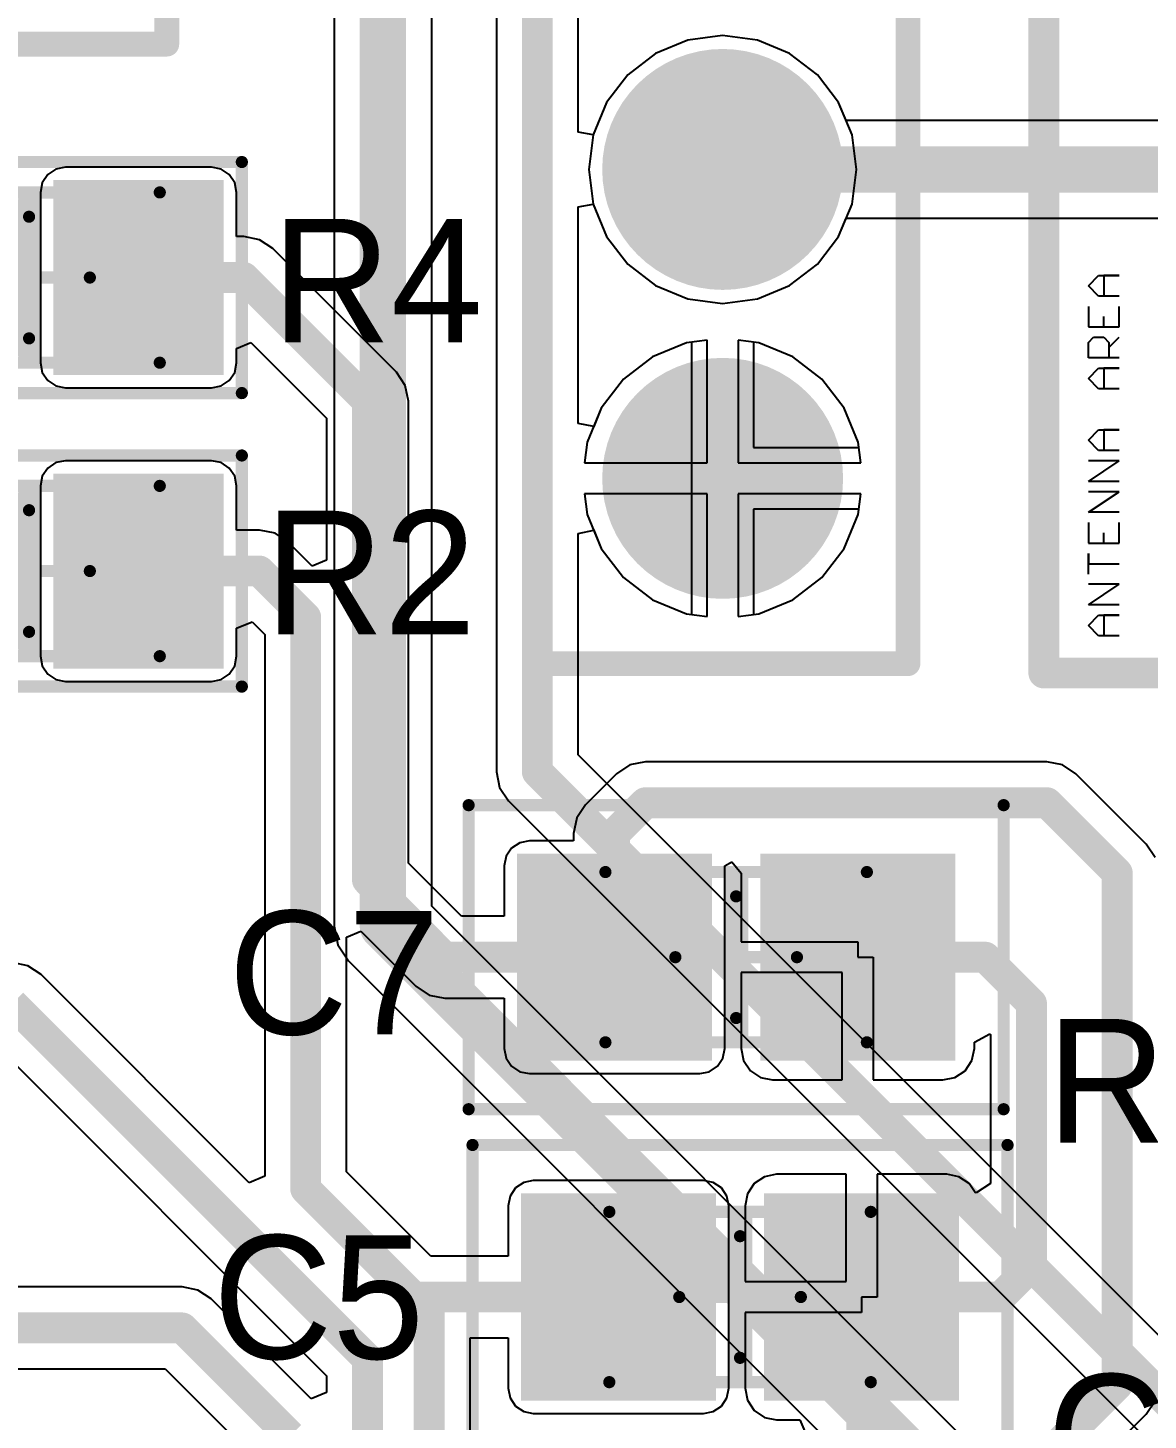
# Model space of a CAD drawing. Header units: millimetres. Extents: x 0.11 to 2.34, y 0.1 to 2.58.
# Drawn here: x 0.665 to 1.0278, y 1.4951 to 1.9458 of the extents above; entities that cross this region are included whole.
import ezdxf

# ---------------------------------------------------------------- set-up
doc = ezdxf.new("R2010")
doc.units = ezdxf.units.MM
doc.header["$MEASUREMENT"] = 0
for name, color, linetype in [('BottomLayer', 5, 'Continuous'), ('BottomSolder', 6, 'Continuous'), ('Mechanical13', 56, 'Continuous'), ('Mechanical15', 56, 'Continuous'), ('MultiLayer', 9, 'Continuous'), ('PadHoleLayer', 156, 'Continuous'), ('TopLayer', 1, 'Continuous'), ('TopOverlay', 2, 'Continuous'), ('TopPaste', 8, 'Continuous'), ('TopSolder', 216, 'Continuous')]:
    doc.layers.add(name, color=color, linetype=linetype)

# ---------------------------------------------------------------- blocks, each defined once
blk = doc.blocks.new('HEADER_1X2_4')
at = {"layer": 'BottomLayer', "const_width": 0.035}
blk.add_lwpolyline([(-0.0175, -0.1, 1), (0.0175, -0.1, 1)], format="xyb", close=True, dxfattribs=at)
at = {"layer": 'BottomLayer'}
blk.add_solid([(-0.035, -0.035), (0.035, -0.035), (-0.035, 0.035), (0.035, 0.035)], dxfattribs=at)
at = {"layer": 'BottomSolder', "const_width": 0.039}
blk.add_lwpolyline([(-0.0195, -0.1, 1), (0.0195, -0.1, 1)], format="xyb", close=True, dxfattribs=at)
at = {"layer": 'BottomSolder'}
blk.add_solid([(-0.039, -0.039), (0.039, -0.039), (-0.039, 0.039), (0.039, 0.039)], dxfattribs=at)
at = {"layer": 'MultiLayer', "const_width": 0.035}
blk.add_lwpolyline([(-0.0175, -0.1, 1), (0.0175, -0.1, 1)], format="xyb", close=True, dxfattribs=at)
at = {"layer": 'MultiLayer'}
blk.add_solid([(-0.035, -0.035), (0.035, -0.035), (-0.035, 0.035), (0.035, 0.035)], dxfattribs=at)
at = {"layer": 'PadHoleLayer', "const_width": 0.02}
for points in [[(-0.01, 0, 1), (0.01, 0, 1)], [(-0.01, -0.1, 1), (0.01, -0.1, 1)]]:
    blk.add_lwpolyline(points, format="xyb", close=True, dxfattribs=at)
at = {"layer": 'TopLayer', "const_width": 0.035}
blk.add_lwpolyline([(-0.0175, -0.1, 1), (0.0175, -0.1, 1)], format="xyb", close=True, dxfattribs=at)
at = {"layer": 'TopLayer'}
blk.add_solid([(-0.035, -0.035), (0.035, -0.035), (-0.035, 0.035), (0.035, 0.035)], dxfattribs=at)
at = {"layer": 'TopOverlay', "const_width": 0.008}
for points in [[(-0.05906, 0.05906), (0.06004, 0.05906)], [(-0.05906, -0.15945), (-0.05906, 0.05906)], [(0.06004, -0.15945), (0.06004, 0.05906)], [(-0.05906, -0.15945), (0.06004, -0.15945)]]:
    blk.add_lwpolyline(points, dxfattribs=at)
at = {"layer": 'TopOverlay', "const_width": 0.004}
for points in [[(-0.06106, 0.05906, 1), (-0.05706, 0.05906, 1)], [(-0.06106, 0.05906, 1), (-0.05706, 0.05906, 1)], [(0.05804, 0.05906, 1), (0.06204, 0.05906, 1)], [(0.05804, 0.05906, 1), (0.06204, 0.05906, 1)], [(-0.06106, -0.15945, 1), (-0.05706, -0.15945, 1)], [(-0.06106, -0.15945, 1), (-0.05706, -0.15945, 1)], [(0.05804, -0.15945, 1), (0.06204, -0.15945, 1)], [(0.05804, -0.15945, 1), (0.06204, -0.15945, 1)]]:
    blk.add_lwpolyline(points, format="xyb", close=True, dxfattribs=at)
at = {"layer": 'TopSolder', "const_width": 0.039}
blk.add_lwpolyline([(-0.0195, -0.1, 1), (0.0195, -0.1, 1)], format="xyb", close=True, dxfattribs=at)
at = {"layer": 'TopSolder'}
blk.add_solid([(-0.039, -0.039), (0.039, -0.039), (-0.039, 0.039), (0.039, 0.039)], dxfattribs=at)
blk = doc.blocks.new('ESP8266_ESP_12_E_5')
at = {"layer": 'Mechanical13'}
for p, q in [((-0.65296, 0.96726), (-0.64963, 0.97059)), ((-0.64963, 0.97059), (-0.6463, 0.96726)), ((-0.64296, 0.96059), (-0.64296, 0.97059)), ((-0.64296, 0.97059), (-0.6363, 0.96059)), ((-0.6363, 0.96059), (-0.6363, 0.97059)), ((-0.63297, 0.97059), (-0.6263, 0.97059)), ((-0.6263, 0.97059), (-0.62963, 0.97059)), ((-0.62963, 0.97059), (-0.62963, 0.96059)), ((-0.61631, 0.97059), (-0.62297, 0.97059)), ((-0.62297, 0.97059), (-0.62297, 0.96059)), ((-0.61297, 0.96059), (-0.61297, 0.97059)), ((-0.61297, 0.97059), (-0.60631, 0.96059)), ((-0.60631, 0.96059), (-0.60631, 0.97059)), ((-0.60298, 0.96059), (-0.60298, 0.97059)), ((-0.60298, 0.97059), (-0.59631, 0.96059)), ((-0.59631, 0.96059), (-0.59631, 0.97059)), ((-0.59298, 0.96726), (-0.58965, 0.97059)), ((-0.58965, 0.97059), (-0.58632, 0.96726)), ((-0.57299, 0.96726), (-0.56965, 0.97059)), ((-0.56965, 0.97059), (-0.56632, 0.96726)), ((-0.56299, 0.96059), (-0.56299, 0.97059)), ((-0.56299, 0.97059), (-0.55799, 0.97059)), ((-0.55799, 0.97059), (-0.55632, 0.96892)), ((-0.54633, 0.97059), (-0.55299, 0.97059)), ((-0.55299, 0.97059), (-0.55299, 0.96059)), ((-0.543, 0.96726), (-0.53966, 0.97059)), ((-0.53966, 0.97059), (-0.53633, 0.96726)), ((-0.65296, 0.96059), (-0.65296, 0.96726)), ((-0.6463, 0.96559), (-0.65296, 0.96559)), ((-0.6463, 0.96726), (-0.6463, 0.96059)), ((-0.6463, 0.96059), (-0.6463, 0.96559)), ((-0.62297, 0.96559), (-0.61964, 0.96559)), ((-0.59298, 0.96059), (-0.59298, 0.96726)), ((-0.58632, 0.96559), (-0.59298, 0.96559)), ((-0.58632, 0.96726), (-0.58632, 0.96059)), ((-0.58632, 0.96059), (-0.58632, 0.96559)), ((-0.57299, 0.96059), (-0.57299, 0.96726)), ((-0.56632, 0.96559), (-0.57299, 0.96559)), ((-0.56632, 0.96726), (-0.56632, 0.96059)), ((-0.56632, 0.96059), (-0.56632, 0.96559)), ((-0.55632, 0.96559), (-0.55799, 0.96392)), ((-0.55632, 0.96892), (-0.55632, 0.96559)), ((-0.55299, 0.96559), (-0.54966, 0.96559)), ((-0.543, 0.96059), (-0.543, 0.96726)), ((-0.53633, 0.96559), (-0.543, 0.96559)), ((-0.53633, 0.96726), (-0.53633, 0.96059)), ((-0.53633, 0.96059), (-0.53633, 0.96559)), ((-0.62297, 0.96059), (-0.61631, 0.96059)), ((-0.55799, 0.96392), (-0.56299, 0.96392)), ((-0.55966, 0.96392), (-0.55632, 0.96059)), ((-0.55299, 0.96059), (-0.54633, 0.96059))]:
    blk.add_line(p, q, dxfattribs=at)
at = {"layer": 'TopOverlay', "const_width": 0.01}
for points in [[(-0.665, 0.985), (-0.665, 0.685)], [(-0.665, 0.985), (-0.025, 0.985)]]:
    blk.add_lwpolyline(points, dxfattribs=at)
at = {"layer": 'TopOverlay', "const_width": 0.005}
blk.add_lwpolyline([(-0.6675, 0.985, 1), (-0.6625, 0.985, 1)], format="xyb", close=True, dxfattribs=at)
blk.add_lwpolyline([(-0.6675, 0.985, 1), (-0.6625, 0.985, 1)], format="xyb", close=True, dxfattribs=at)
blk = doc.blocks.new('HEADER_1X5_11')
at = {"layer": 'BottomLayer', "const_width": 0.035}
for points in [[(-0.0175, -0.3, 1), (0.0175, -0.3, 1)], [(-0.0175, -0.4, 1), (0.0175, -0.4, 1)]]:
    blk.add_lwpolyline(points, format="xyb", close=True, dxfattribs=at)
at = {"layer": 'BottomSolder', "const_width": 0.039}
for points in [[(-0.0195, -0.3, 1), (0.0195, -0.3, 1)], [(-0.0195, -0.4, 1), (0.0195, -0.4, 1)]]:
    blk.add_lwpolyline(points, format="xyb", close=True, dxfattribs=at)
at = {"layer": 'MultiLayer', "const_width": 0.035}
for points in [[(-0.0175, -0.3, 1), (0.0175, -0.3, 1)], [(-0.0175, -0.4, 1), (0.0175, -0.4, 1)]]:
    blk.add_lwpolyline(points, format="xyb", close=True, dxfattribs=at)
at = {"layer": 'PadHoleLayer', "const_width": 0.02}
for points in [[(-0.01, -0.3, 1), (0.01, -0.3, 1)], [(-0.01, -0.4, 1), (0.01, -0.4, 1)]]:
    blk.add_lwpolyline(points, format="xyb", close=True, dxfattribs=at)
at = {"layer": 'TopLayer', "const_width": 0.035}
for points in [[(-0.0175, -0.3, 1), (0.0175, -0.3, 1)], [(-0.0175, -0.4, 1), (0.0175, -0.4, 1)]]:
    blk.add_lwpolyline(points, format="xyb", close=True, dxfattribs=at)
at = {"layer": 'TopOverlay', "const_width": 0.008}
for points in [[(-0.06, -0.46), (-0.06, 0.06)], [(0.06, 0.06), (0.06, -0.46)], [(-0.06, -0.46), (0.06, -0.46)]]:
    blk.add_lwpolyline(points, dxfattribs=at)
at = {"layer": 'TopOverlay', "const_width": 0.004}
for points in [[(-0.062, -0.46, 1), (-0.058, -0.46, 1)], [(-0.062, -0.46, 1), (-0.058, -0.46, 1)], [(0.058, -0.46, 1), (0.062, -0.46, 1)], [(0.058, -0.46, 1), (0.062, -0.46, 1)]]:
    blk.add_lwpolyline(points, format="xyb", close=True, dxfattribs=at)
at = {"layer": 'TopSolder', "const_width": 0.039}
for points in [[(-0.0195, -0.3, 1), (0.0195, -0.3, 1)], [(-0.0195, -0.4, 1), (0.0195, -0.4, 1)]]:
    blk.add_lwpolyline(points, format="xyb", close=True, dxfattribs=at)
blk = doc.blocks.new('6_0805_N_28')
at = {"layer": 'Mechanical13', "const_width": 0.00394}
for points in [[(-0.04232, 0.02756), (-0.04232, -0.02756)], [(0.04232, 0.02756), (-0.04232, 0.02756)], [(0.04232, 0.02756), (0.04232, -0.02756)], [(0.04232, -0.02756), (-0.04232, -0.02756)]]:
    blk.add_lwpolyline(points, dxfattribs=at)
at = {"layer": 'Mechanical13', "const_width": 0.00197}
for points in [[(-0.04331, 0.02756, 1), (-0.04134, 0.02756, 1)], [(-0.04331, 0.02756, 1), (-0.04134, 0.02756, 1)], [(0.04134, 0.02756, 1), (0.04331, 0.02756, 1)], [(0.04134, 0.02756, 1), (0.04331, 0.02756, 1)], [(-0.04331, -0.02756, 1), (-0.04134, -0.02756, 1)], [(-0.04331, -0.02756, 1), (-0.04134, -0.02756, 1)], [(0.04134, -0.02756, 1), (0.04331, -0.02756, 1)], [(0.04134, -0.02756, 1), (0.04331, -0.02756, 1)]]:
    blk.add_lwpolyline(points, format="xyb", close=True, dxfattribs=at)
at = {"layer": 'Mechanical15', "const_width": 0.00394}
for points in [[(-0.0689, 0.0374), (-0.0689, -0.0374)], [(0.0689, 0.0374), (-0.0689, 0.0374)], [(0.0689, 0.0374), (0.0689, -0.0374)], [(0, 0.01969), (0, -0.01969)], [(0.01969, 0), (-0.01969, 0)], [(0.0689, -0.0374), (-0.0689, -0.0374)]]:
    blk.add_lwpolyline(points, dxfattribs=at)
at = {"layer": 'Mechanical15', "const_width": 0.00197}
for points in [[(-0.06988, 0.0374, 1), (-0.06791, 0.0374, 1)], [(-0.06988, 0.0374, 1), (-0.06791, 0.0374, 1)], [(0.06791, 0.0374, 1), (0.06988, 0.0374, 1)], [(0.06791, 0.0374, 1), (0.06988, 0.0374, 1)], [(-0.00098, 0.01969, 1), (0.00098, 0.01969, 1)], [(-0.02067, 0, 1), (-0.0187, 0, 1)], [(0.0187, 0, 1), (0.02067, 0, 1)], [(-0.00098, -0.01969, 1), (0.00098, -0.01969, 1)], [(-0.06988, -0.0374, 1), (-0.06791, -0.0374, 1)], [(-0.06988, -0.0374, 1), (-0.06791, -0.0374, 1)], [(0.06791, -0.0374, 1), (0.06988, -0.0374, 1)], [(0.06791, -0.0374, 1), (0.06988, -0.0374, 1)]]:
    blk.add_lwpolyline(points, format="xyb", close=True, dxfattribs=at)
at = {"layer": 'TopLayer'}
for points in [[(-0.01181, -0.02756), (-0.01181, 0.02756), (-0.05906, -0.02756), (-0.05906, 0.02756)], [(0.05906, -0.02756), (0.05906, 0.02756), (0.01181, -0.02756), (0.01181, 0.02756)]]:
    blk.add_solid(points, dxfattribs=at)
at = {"layer": 'TopOverlay', "const_width": 0.00787}
blk.add_lwpolyline([(0, 0.02362), (0, -0.02362)], dxfattribs=at)
at = {"layer": 'TopOverlay', "const_width": 0.00394}
for points in [[(-0.00197, 0.02362, 1), (0.00197, 0.02362, 1)], [(-0.00197, -0.02362, 1), (0.00197, -0.02362, 1)]]:
    blk.add_lwpolyline(points, format="xyb", close=True, dxfattribs=at)
at = {"layer": 'TopPaste'}
for points in [[(-0.01181, -0.02756), (-0.01181, 0.02756), (-0.05906, -0.02756), (-0.05906, 0.02756)], [(0.05906, -0.02756), (0.05906, 0.02756), (0.01181, -0.02756), (0.01181, 0.02756)]]:
    blk.add_solid(points, dxfattribs=at)
at = {"layer": 'TopSolder'}
for points in [[(-0.00781, -0.03156), (-0.00781, 0.03156), (-0.06305, -0.03156), (-0.06305, 0.03156)], [(0.06306, -0.03156), (0.06306, 0.03156), (0.00781, -0.03156), (0.00781, 0.03156)]]:
    blk.add_solid(points, dxfattribs=at)
blk = doc.blocks.new('6_0805_N_30')
at = {"layer": 'Mechanical13', "const_width": 0.00394}
for points in [[(-0.04232, 0.02756), (-0.04232, -0.02756)], [(0.04232, 0.02756), (-0.04232, 0.02756)], [(0.04232, 0.02756), (0.04232, -0.02756)], [(0.04232, -0.02756), (-0.04232, -0.02756)]]:
    blk.add_lwpolyline(points, dxfattribs=at)
at = {"layer": 'Mechanical13', "const_width": 0.00197}
for points in [[(-0.04331, 0.02756, 1), (-0.04134, 0.02756, 1)], [(-0.04331, 0.02756, 1), (-0.04134, 0.02756, 1)], [(0.04134, 0.02756, 1), (0.04331, 0.02756, 1)], [(0.04134, 0.02756, 1), (0.04331, 0.02756, 1)], [(-0.04331, -0.02756, 1), (-0.04134, -0.02756, 1)], [(-0.04331, -0.02756, 1), (-0.04134, -0.02756, 1)], [(0.04134, -0.02756, 1), (0.04331, -0.02756, 1)], [(0.04134, -0.02756, 1), (0.04331, -0.02756, 1)]]:
    blk.add_lwpolyline(points, format="xyb", close=True, dxfattribs=at)
at = {"layer": 'Mechanical15', "const_width": 0.00394}
for points in [[(-0.0689, 0.0374), (-0.0689, -0.0374)], [(0.0689, 0.0374), (-0.0689, 0.0374)], [(0.0689, 0.0374), (0.0689, -0.0374)], [(0, 0.01969), (0, -0.01969)], [(0.01969, 0), (-0.01969, 0)], [(0.0689, -0.0374), (-0.0689, -0.0374)]]:
    blk.add_lwpolyline(points, dxfattribs=at)
at = {"layer": 'Mechanical15', "const_width": 0.00197}
for points in [[(-0.06988, 0.0374, 1), (-0.06791, 0.0374, 1)], [(-0.06988, 0.0374, 1), (-0.06791, 0.0374, 1)], [(0.06791, 0.0374, 1), (0.06988, 0.0374, 1)], [(0.06791, 0.0374, 1), (0.06988, 0.0374, 1)], [(-0.00098, 0.01969, 1), (0.00098, 0.01969, 1)], [(-0.02067, 0, 1), (-0.0187, 0, 1)], [(0.0187, 0, 1), (0.02067, 0, 1)], [(-0.00098, -0.01969, 1), (0.00098, -0.01969, 1)], [(-0.06988, -0.0374, 1), (-0.06791, -0.0374, 1)], [(-0.06988, -0.0374, 1), (-0.06791, -0.0374, 1)], [(0.06791, -0.0374, 1), (0.06988, -0.0374, 1)], [(0.06791, -0.0374, 1), (0.06988, -0.0374, 1)]]:
    blk.add_lwpolyline(points, format="xyb", close=True, dxfattribs=at)
at = {"layer": 'TopLayer'}
for points in [[(-0.01181, -0.02756), (-0.01181, 0.02756), (-0.05906, -0.02756), (-0.05906, 0.02756)], [(0.05906, -0.02756), (0.05906, 0.02756), (0.01181, -0.02756), (0.01181, 0.02756)]]:
    blk.add_solid(points, dxfattribs=at)
at = {"layer": 'TopOverlay', "const_width": 0.00787}
blk.add_lwpolyline([(0, 0.02362), (0, -0.02362)], dxfattribs=at)
at = {"layer": 'TopOverlay', "const_width": 0.00394}
for points in [[(-0.00197, 0.02362, 1), (0.00197, 0.02362, 1)], [(-0.00197, -0.02362, 1), (0.00197, -0.02362, 1)]]:
    blk.add_lwpolyline(points, format="xyb", close=True, dxfattribs=at)
at = {"layer": 'TopPaste'}
for points in [[(-0.01181, -0.02756), (-0.01181, 0.02756), (-0.05906, -0.02756), (-0.05906, 0.02756)], [(0.05906, -0.02756), (0.05906, 0.02756), (0.01181, -0.02756), (0.01181, 0.02756)]]:
    blk.add_solid(points, dxfattribs=at)
at = {"layer": 'TopSolder'}
for points in [[(-0.00781, -0.03156), (-0.00781, 0.03156), (-0.06305, -0.03156), (-0.06305, 0.03156)], [(0.06306, -0.03156), (0.06306, 0.03156), (0.00781, -0.03156), (0.00781, 0.03156)]]:
    blk.add_solid(points, dxfattribs=at)
blk = doc.blocks.new('6_0805_M_40')
at = {"layer": 'Mechanical13', "const_width": 0.00394}
for points in [[(-0.04232, 0.02756), (-0.04232, -0.02756)], [(0.04232, 0.02756), (-0.04232, 0.02756)], [(0.04232, 0.02756), (0.04232, -0.02756)], [(0.04232, -0.02756), (-0.04232, -0.02756)]]:
    blk.add_lwpolyline(points, dxfattribs=at)
at = {"layer": 'Mechanical13', "const_width": 0.00197}
for points in [[(-0.04331, 0.02756, 1), (-0.04134, 0.02756, 1)], [(-0.04331, 0.02756, 1), (-0.04134, 0.02756, 1)], [(0.04134, 0.02756, 1), (0.04331, 0.02756, 1)], [(0.04134, 0.02756, 1), (0.04331, 0.02756, 1)], [(-0.04331, -0.02756, 1), (-0.04134, -0.02756, 1)], [(-0.04331, -0.02756, 1), (-0.04134, -0.02756, 1)], [(0.04134, -0.02756, 1), (0.04331, -0.02756, 1)], [(0.04134, -0.02756, 1), (0.04331, -0.02756, 1)]]:
    blk.add_lwpolyline(points, format="xyb", close=True, dxfattribs=at)
at = {"layer": 'Mechanical15', "const_width": 0.00394}
for points in [[(-0.08661, 0.04921), (-0.08661, -0.04921)], [(0.08661, 0.04921), (-0.08661, 0.04921)], [(0.08661, 0.04921), (0.08661, -0.04921)], [(0, 0.01969), (0, -0.01969)], [(0.01969, 0), (-0.01969, 0)], [(0.08661, -0.04921), (-0.08661, -0.04921)]]:
    blk.add_lwpolyline(points, dxfattribs=at)
at = {"layer": 'Mechanical15', "const_width": 0.00197}
for points in [[(-0.0876, 0.04921, 1), (-0.08563, 0.04921, 1)], [(-0.0876, 0.04921, 1), (-0.08563, 0.04921, 1)], [(0.08563, 0.04921, 1), (0.0876, 0.04921, 1)], [(0.08563, 0.04921, 1), (0.0876, 0.04921, 1)], [(-0.00098, 0.01969, 1), (0.00098, 0.01969, 1)], [(-0.02067, 0, 1), (-0.0187, 0, 1)], [(0.0187, 0, 1), (0.02067, 0, 1)], [(-0.00098, -0.01969, 1), (0.00098, -0.01969, 1)], [(-0.0876, -0.04921, 1), (-0.08563, -0.04921, 1)], [(-0.0876, -0.04921, 1), (-0.08563, -0.04921, 1)], [(0.08563, -0.04921, 1), (0.0876, -0.04921, 1)], [(0.08563, -0.04921, 1), (0.0876, -0.04921, 1)]]:
    blk.add_lwpolyline(points, format="xyb", close=True, dxfattribs=at)
at = {"layer": 'TopLayer'}
for points in [[(-0.01181, -0.02953), (-0.01181, 0.02953), (-0.06693, -0.02953), (-0.06693, 0.02953)], [(0.06693, -0.02953), (0.06693, 0.02953), (0.01181, -0.02953), (0.01181, 0.02953)]]:
    blk.add_solid(points, dxfattribs=at)
at = {"layer": 'TopOverlay', "const_width": 0.00787}
blk.add_lwpolyline([(0, 0.02559), (0, -0.02559)], dxfattribs=at)
at = {"layer": 'TopOverlay', "const_width": 0.00394}
for points in [[(-0.00197, 0.02559, 1), (0.00197, 0.02559, 1)], [(-0.00197, -0.02559, 1), (0.00197, -0.02559, 1)]]:
    blk.add_lwpolyline(points, format="xyb", close=True, dxfattribs=at)
at = {"layer": 'TopPaste'}
for points in [[(-0.01181, -0.02953), (-0.01181, 0.02953), (-0.06693, -0.02953), (-0.06693, 0.02953)], [(0.06693, -0.02953), (0.06693, 0.02953), (0.01181, -0.02953), (0.01181, 0.02953)]]:
    blk.add_solid(points, dxfattribs=at)
at = {"layer": 'TopSolder'}
for points in [[(-0.00781, -0.03353), (-0.00781, 0.03353), (-0.07093, -0.03353), (-0.07093, 0.03353)], [(0.07093, -0.03353), (0.07093, 0.03353), (0.00781, -0.03353), (0.00781, 0.03353)]]:
    blk.add_solid(points, dxfattribs=at)
blk = doc.blocks.new('6_0805_M_42')
at = {"layer": 'Mechanical13', "const_width": 0.00394}
for points in [[(-0.04232, 0.02756), (-0.04232, -0.02756)], [(0.04232, 0.02756), (-0.04232, 0.02756)], [(0.04232, 0.02756), (0.04232, -0.02756)], [(0.04232, -0.02756), (-0.04232, -0.02756)]]:
    blk.add_lwpolyline(points, dxfattribs=at)
at = {"layer": 'Mechanical13', "const_width": 0.00197}
for points in [[(-0.04331, 0.02756, 1), (-0.04134, 0.02756, 1)], [(-0.04331, 0.02756, 1), (-0.04134, 0.02756, 1)], [(0.04134, 0.02756, 1), (0.04331, 0.02756, 1)], [(0.04134, 0.02756, 1), (0.04331, 0.02756, 1)], [(-0.04331, -0.02756, 1), (-0.04134, -0.02756, 1)], [(-0.04331, -0.02756, 1), (-0.04134, -0.02756, 1)], [(0.04134, -0.02756, 1), (0.04331, -0.02756, 1)], [(0.04134, -0.02756, 1), (0.04331, -0.02756, 1)]]:
    blk.add_lwpolyline(points, format="xyb", close=True, dxfattribs=at)
at = {"layer": 'Mechanical15', "const_width": 0.00394}
for points in [[(-0.08661, 0.04921), (-0.08661, -0.04921)], [(0.08661, 0.04921), (-0.08661, 0.04921)], [(0.08661, 0.04921), (0.08661, -0.04921)], [(0, 0.01969), (0, -0.01969)], [(0.01969, 0), (-0.01969, 0)], [(0.08661, -0.04921), (-0.08661, -0.04921)]]:
    blk.add_lwpolyline(points, dxfattribs=at)
at = {"layer": 'Mechanical15', "const_width": 0.00197}
for points in [[(-0.0876, 0.04921, 1), (-0.08563, 0.04921, 1)], [(-0.0876, 0.04921, 1), (-0.08563, 0.04921, 1)], [(0.08563, 0.04921, 1), (0.0876, 0.04921, 1)], [(0.08563, 0.04921, 1), (0.0876, 0.04921, 1)], [(-0.00098, 0.01969, 1), (0.00098, 0.01969, 1)], [(-0.02067, 0, 1), (-0.0187, 0, 1)], [(0.0187, 0, 1), (0.02067, 0, 1)], [(-0.00098, -0.01969, 1), (0.00098, -0.01969, 1)], [(-0.0876, -0.04921, 1), (-0.08563, -0.04921, 1)], [(-0.0876, -0.04921, 1), (-0.08563, -0.04921, 1)], [(0.08563, -0.04921, 1), (0.0876, -0.04921, 1)], [(0.08563, -0.04921, 1), (0.0876, -0.04921, 1)]]:
    blk.add_lwpolyline(points, format="xyb", close=True, dxfattribs=at)
at = {"layer": 'TopLayer'}
for points in [[(-0.01181, -0.02953), (-0.01181, 0.02953), (-0.06693, -0.02953), (-0.06693, 0.02953)], [(0.06693, -0.02953), (0.06693, 0.02953), (0.01181, -0.02953), (0.01181, 0.02953)]]:
    blk.add_solid(points, dxfattribs=at)
at = {"layer": 'TopOverlay', "const_width": 0.00787}
blk.add_lwpolyline([(0, 0.02559), (0, -0.02559)], dxfattribs=at)
at = {"layer": 'TopOverlay', "const_width": 0.00394}
for points in [[(-0.00197, 0.02559, 1), (0.00197, 0.02559, 1)], [(-0.00197, -0.02559, 1), (0.00197, -0.02559, 1)]]:
    blk.add_lwpolyline(points, format="xyb", close=True, dxfattribs=at)
at = {"layer": 'TopPaste'}
for points in [[(-0.01181, -0.02953), (-0.01181, 0.02953), (-0.06693, -0.02953), (-0.06693, 0.02953)], [(0.06693, -0.02953), (0.06693, 0.02953), (0.01181, -0.02953), (0.01181, 0.02953)]]:
    blk.add_solid(points, dxfattribs=at)
at = {"layer": 'TopSolder'}
for points in [[(-0.00781, -0.03353), (-0.00781, 0.03353), (-0.07093, -0.03353), (-0.07093, 0.03353)], [(0.07093, -0.03353), (0.07093, 0.03353), (0.00781, -0.03353), (0.00781, 0.03353)]]:
    blk.add_solid(points, dxfattribs=at)

msp = doc.modelspace()

# ---------------------------------------------------------------- linework, layer by layer
at = {"layer": 'BottomLayer'}
for p, q in [((0.84325, 1.91206), (0.84325, 1.98794)), ((0.81675, 1.98441), (0.81675, 1.705)), ((0.7642, 1.96583), (0.7642, 1.655)), ((0.7958, 1.66155), (0.7958, 1.96583)), ((0.89, 1.94337), (0.87878, 1.94189)), ((0.90123, 1.94189), (0.89, 1.94337)), ((0.87878, 1.94189), (0.86831, 1.93756)), ((0.91169, 1.93756), (0.90123, 1.94189)), ((0.86831, 1.93756), (0.85933, 1.93067)), ((0.92067, 1.93067), (0.91169, 1.93756)), ((0.85933, 1.93067), (0.85244, 1.92169)), ((0.92756, 1.92169), (0.92067, 1.93067)), ((0.85244, 1.92169), (0.84811, 1.91123)), ((0.93189, 1.91122), (0.92756, 1.92169)), ((0.84811, 1.91123), (0.84325, 1.91206)), ((0.93337, 1.9), (0.93189, 1.91122)), ((0.93189, 1.88877), (0.93337, 1.9)), ((0.84325, 1.88794), (0.84811, 1.88877)), ((0.84811, 1.88877), (0.85244, 1.87831)), ((0.92756, 1.87831), (0.93189, 1.88877)), ((0.84325, 1.8178), (0.84325, 1.88794)), ((0.85244, 1.87831), (0.85933, 1.86933)), ((0.92067, 1.86933), (0.92756, 1.87831)), ((0.85933, 1.86933), (0.86831, 1.86244)), ((0.91169, 1.86244), (0.92067, 1.86933)), ((0.86831, 1.86244), (0.87878, 1.85811)), ((0.90123, 1.85811), (0.91169, 1.86244)), ((0.87878, 1.85811), (0.89, 1.85663)), ((0.89, 1.85663), (0.90123, 1.85811)), ((0.87825, 1.84384), (0.86731, 1.83931)), ((0.88, 1.84407), (0.87825, 1.84384)), ((0.88, 1.8), (0.88, 1.84407)), ((0.90175, 1.84384), (0.9, 1.84407)), ((0.9, 1.84407), (0.9, 1.81)), ((0.91269, 1.83931), (0.90175, 1.84384)), ((0.86731, 1.83931), (0.85791, 1.83209)), ((0.92209, 1.83209), (0.91269, 1.83931)), ((0.85791, 1.83209), (0.85069, 1.82269)), ((0.92931, 1.82269), (0.92209, 1.83209)), ((0.85069, 1.82269), (0.84825, 1.81681)), ((0.93384, 1.81175), (0.92931, 1.82269)), ((0.84825, 1.81681), (0.84325, 1.8178)), ((0.9, 1.81), (0.93407, 1.81)), ((0.93407, 1.81), (0.93384, 1.81175)), ((0.88, 1.75593), (0.88, 1.8)), ((0.93407, 1.79), (0.9, 1.79)), ((0.9, 1.79), (0.9, 1.75593)), ((0.93384, 1.78825), (0.93407, 1.79)), ((0.92931, 1.77731), (0.93384, 1.78825)), ((0.84325, 1.7822), (0.84825, 1.78319)), ((0.84325, 1.71049), (0.84325, 1.7822)), ((0.84825, 1.78319), (0.85069, 1.77731)), ((0.85069, 1.77731), (0.85791, 1.76791)), ((0.92209, 1.76791), (0.92931, 1.77731)), ((0.85791, 1.76791), (0.86731, 1.76069)), ((0.91269, 1.76069), (0.92209, 1.76791)), ((0.86731, 1.76069), (0.87825, 1.75616)), ((0.90175, 1.75616), (0.91269, 1.76069)), ((0.87825, 1.75616), (0.88, 1.75593)), ((0.9, 1.75593), (0.90175, 1.75616)), ((1.04937, 1.50437), (0.84325, 1.71049)), ((0.81675, 1.705), (0.81775, 1.69993)), ((0.81775, 1.69993), (0.82063, 1.69563)), ((0.82063, 1.69563), (1.02675, 1.48951)), ((1.02167, 1.43567), (0.7958, 1.66155)), ((0.7642, 1.655), (0.7654, 1.64895)), ((0.7654, 1.64895), (0.76883, 1.64383)), ((0.76883, 1.64383), (0.96943, 1.44322))]:
    msp.add_line(p, q, dxfattribs=at)
for points, const_width in [([(0.83, 1.705), (0.83, 2.03)], 0.01), ([(0.78, 1.655), (0.78, 1.995)], 0.015), ([(0.83, 1.705), (1.04, 1.495)], 0.01), ([(0.78, 1.655), (1.0105, 1.4245)], 0.015)]:
    msp.add_lwpolyline(points, dxfattribs=dict(at, const_width=const_width))
for points, const_width in [([(0.8275, 1.705, 1), (0.8325, 1.705, 1)], 0.005), ([(0.8275, 1.705, 1), (0.8325, 1.705, 1)], 0.005), ([(0.77625, 1.655, 1), (0.78375, 1.655, 1)], 0.0075), ([(0.77625, 1.655, 1), (0.78375, 1.655, 1)], 0.0075)]:
    msp.add_lwpolyline(points, format="xyb", close=True, dxfattribs=dict(at, const_width=const_width))
at = {"layer": 'TopLayer'}
for p, q in [((0.89, 1.94337), (0.87878, 1.94189)), ((0.90123, 1.94189), (0.89, 1.94337)), ((0.87878, 1.94189), (0.86831, 1.93756)), ((0.91169, 1.93756), (0.90123, 1.94189)), ((0.86831, 1.93756), (0.85933, 1.93067)), ((0.92067, 1.93067), (0.91169, 1.93756)), ((0.85933, 1.93067), (0.85244, 1.92169)), ((0.92756, 1.92169), (0.92067, 1.93067)), ((0.85244, 1.92169), (0.84811, 1.91122)), ((0.93, 1.9158), (0.92756, 1.92169)), ((1.27345, 1.9158), (0.93, 1.9158)), ((0.84811, 1.91122), (0.84663, 1.9)), ((0.67148, 1.89833), (0.66971, 1.89568)), ((0.67412, 1.90009), (0.67148, 1.89833)), ((0.67724, 1.90072), (0.67412, 1.90009)), ((0.72449, 1.90072), (0.67724, 1.90072)), ((0.72761, 1.90009), (0.72449, 1.90072)), ((0.73026, 1.89833), (0.72761, 1.90009)), ((0.73202, 1.89568), (0.73026, 1.89833)), ((0.84663, 1.9), (0.84811, 1.88877)), ((0.66971, 1.89568), (0.66909, 1.89256)), ((0.73264, 1.89256), (0.73202, 1.89568)), ((0.66909, 1.89256), (0.66909, 1.83744)), ((0.73264, 1.87825), (0.73264, 1.89256)), ((0.84811, 1.88877), (0.85244, 1.87831)), ((0.92756, 1.87831), (0.93, 1.8842)), ((0.93, 1.8842), (1.28, 1.8842)), ((0.735, 1.87825), (0.73264, 1.87825)), ((0.74007, 1.87725), (0.735, 1.87825)), ((0.74437, 1.87437), (0.74007, 1.87725)), ((0.85244, 1.87831), (0.85933, 1.86933)), ((0.92067, 1.86933), (0.92756, 1.87831)), ((0.78437, 1.83437), (0.74437, 1.87437)), ((0.85933, 1.86933), (0.86831, 1.86244)), ((0.91169, 1.86244), (0.92067, 1.86933)), ((0.86831, 1.86244), (0.87878, 1.85811)), ((0.90123, 1.85811), (0.91169, 1.86244)), ((0.87878, 1.85811), (0.89, 1.85663)), ((0.89, 1.85663), (0.90123, 1.85811)), ((0.73264, 1.84208), (0.73726, 1.84399)), ((0.73726, 1.84399), (0.76175, 1.81951)), ((0.87825, 1.84384), (0.86731, 1.83931)), ((0.885, 1.84473), (0.87825, 1.84384)), ((0.885, 1.805), (0.885, 1.84473)), ((0.90175, 1.84384), (0.895, 1.84473)), ((0.895, 1.84473), (0.895, 1.805)), ((0.91269, 1.83931), (0.90175, 1.84384)), ((0.73264, 1.83744), (0.73264, 1.84208)), ((0.86731, 1.83931), (0.85791, 1.83209)), ((0.92209, 1.83209), (0.91269, 1.83931)), ((0.66909, 1.83744), (0.66971, 1.83432)), ((0.73202, 1.83432), (0.73264, 1.83744)), ((0.78725, 1.83007), (0.78437, 1.83437)), ((0.66971, 1.83432), (0.67148, 1.83167)), ((0.67148, 1.83167), (0.67412, 1.82991)), ((0.67412, 1.82991), (0.67724, 1.82928)), ((0.72449, 1.82928), (0.72761, 1.82991)), ((0.72761, 1.82991), (0.73026, 1.83167)), ((0.73026, 1.83167), (0.73202, 1.83432)), ((0.78825, 1.825), (0.78725, 1.83007)), ((0.85791, 1.83209), (0.85069, 1.82269)), ((0.92931, 1.82269), (0.92209, 1.83209)), ((0.67724, 1.82928), (0.72449, 1.82928)), ((0.78825, 1.67549), (0.78825, 1.825)), ((0.85069, 1.82269), (0.84616, 1.81175)), ((0.93384, 1.81175), (0.92931, 1.82269)), ((0.76175, 1.81951), (0.76175, 1.77353)), ((0.84616, 1.81175), (0.84527, 1.805)), ((0.93473, 1.805), (0.93384, 1.81175)), ((0.67148, 1.80333), (0.66971, 1.80068)), ((0.67412, 1.80509), (0.67148, 1.80333)), ((0.67724, 1.80572), (0.67412, 1.80509)), ((0.72449, 1.80572), (0.67724, 1.80572)), ((0.72761, 1.80509), (0.72449, 1.80572)), ((0.73026, 1.80333), (0.72761, 1.80509)), ((0.73202, 1.80068), (0.73026, 1.80333)), ((0.84527, 1.805), (0.885, 1.805)), ((0.895, 1.805), (0.93473, 1.805)), ((0.66971, 1.80068), (0.66909, 1.79756)), ((0.73264, 1.79756), (0.73202, 1.80068)), ((0.66909, 1.79756), (0.66909, 1.74244)), ((0.73264, 1.78325), (0.73264, 1.79756)), ((0.885, 1.795), (0.84527, 1.795)), ((0.84527, 1.795), (0.84616, 1.78825)), ((0.885, 1.75527), (0.885, 1.795)), ((0.93473, 1.795), (0.895, 1.795)), ((0.895, 1.795), (0.895, 1.75527)), ((0.93384, 1.78825), (0.93473, 1.795)), ((0.84616, 1.78825), (0.85069, 1.77731)), ((0.92931, 1.77731), (0.93384, 1.78825)), ((0.74, 1.78325), (0.73264, 1.78325)), ((0.74507, 1.78225), (0.74, 1.78325)), ((0.74937, 1.77937), (0.74507, 1.78225)), ((0.75713, 1.77162), (0.74937, 1.77937)), ((0.85069, 1.77731), (0.85791, 1.76791)), ((0.92209, 1.76791), (0.92931, 1.77731)), ((0.76175, 1.77353), (0.75713, 1.77162)), ((0.85791, 1.76791), (0.86731, 1.76069)), ((0.91269, 1.76069), (0.92209, 1.76791)), ((0.86731, 1.76069), (0.87825, 1.75616)), ((0.90175, 1.75616), (0.91269, 1.76069)), ((0.73264, 1.75154), (0.73764, 1.75361)), ((0.73764, 1.75361), (0.74175, 1.74951)), ((0.87825, 1.75616), (0.885, 1.75527)), ((0.895, 1.75527), (0.90175, 1.75616)), ((0.73264, 1.74244), (0.73264, 1.75154)), ((0.74175, 1.74951), (0.74175, 1.57407)), ((0.66909, 1.74244), (0.66971, 1.73932)), ((0.73202, 1.73932), (0.73264, 1.74244)), ((0.66971, 1.73932), (0.67148, 1.73667)), ((0.67148, 1.73667), (0.67412, 1.73491)), ((0.72761, 1.73491), (0.73026, 1.73667)), ((0.73026, 1.73667), (0.73202, 1.73932)), ((0.67412, 1.73491), (0.67724, 1.73428)), ((0.67724, 1.73428), (0.72449, 1.73428)), ((0.72449, 1.73428), (0.72761, 1.73491)), ((0.865, 1.70825), (0.85993, 1.70725)), ((0.995, 1.70825), (0.865, 1.70825)), ((1.00007, 1.70725), (0.995, 1.70825)), ((0.85563, 1.70437), (0.84563, 1.69437)), ((0.85993, 1.70725), (0.85563, 1.70437)), ((1.00437, 1.70437), (1.00007, 1.70725)), ((1.02713, 1.68162), (1.00437, 1.70437)), ((0.84563, 1.69437), (0.84275, 1.69007)), ((0.84275, 1.69007), (0.84175, 1.685)), ((0.82432, 1.68206), (0.82167, 1.6803)), ((0.82744, 1.68268), (0.82432, 1.68206)), ((0.84175, 1.68268), (0.82744, 1.68268)), ((0.84175, 1.685), (0.84175, 1.68268)), ((1.03, 1.67732), (1.02713, 1.68162)), ((0.81991, 1.67765), (0.81928, 1.67453)), ((0.82167, 1.6803), (0.81991, 1.67765)), ((0.80549, 1.65825), (0.78825, 1.67549)), ((0.81928, 1.67453), (0.81928, 1.65825)), ((0.89072, 1.67453), (0.89302, 1.67586)), ((0.89072, 1.61547), (0.89072, 1.67453)), ((0.89302, 1.67586), (0.89599, 1.67218)), ((0.89599, 1.67218), (0.89599, 1.65)), ((0.81928, 1.65825), (0.80549, 1.65825)), ((0.76825, 1.65147), (0.77287, 1.65338)), ((0.76825, 1.57549), (0.76825, 1.65147)), ((0.77287, 1.65338), (0.79063, 1.63563)), ((0.89599, 1.65), (0.93374, 1.65)), ((0.93374, 1.65), (0.93374, 1.645)), ((0.66507, 1.64225), (0.66, 1.64325)), ((0.66937, 1.63937), (0.66507, 1.64225)), ((0.93374, 1.645), (0.93874, 1.645)), ((0.93874, 1.645), (0.93874, 1.60528)), ((0.73675, 1.572), (0.66937, 1.63937)), ((0.92874, 1.64), (0.89599, 1.64)), ((0.89599, 1.64), (0.89599, 1.61547)), ((0.92874, 1.60528), (0.92874, 1.64)), ((0.79063, 1.63563), (0.79493, 1.63275)), ((0.79493, 1.63275), (0.8, 1.63175)), ((0.8, 1.63175), (0.81928, 1.63175)), ((0.81928, 1.63175), (0.81928, 1.61547)), ((0.9715, 1.61748), (0.9765, 1.62016)), ((0.9765, 1.62016), (0.97675, 1.61999)), ((0.97675, 1.61999), (0.97675, 1.57173)), ((0.65451, 1.61675), (0.76175, 1.50951)), ((0.81928, 1.61547), (0.81991, 1.61235)), ((0.89009, 1.61235), (0.89072, 1.61547)), ((0.89599, 1.61547), (0.89676, 1.61157)), ((0.97072, 1.61157), (0.9715, 1.61547)), ((0.9715, 1.61547), (0.9715, 1.61748)), ((0.81991, 1.61235), (0.82167, 1.6097)), ((0.82167, 1.6097), (0.82432, 1.60794)), ((0.88568, 1.60794), (0.88833, 1.6097)), ((0.88833, 1.6097), (0.89009, 1.61235)), ((0.89676, 1.61157), (0.89897, 1.60826)), ((0.96851, 1.60826), (0.97072, 1.61157)), ((0.82432, 1.60794), (0.82744, 1.60732)), ((0.82744, 1.60732), (0.88256, 1.60732)), ((0.88256, 1.60732), (0.88568, 1.60794)), ((0.89897, 1.60826), (0.90228, 1.60605)), ((0.90228, 1.60605), (0.90618, 1.60528)), ((0.90618, 1.60528), (0.92874, 1.60528)), ((0.93874, 1.60528), (0.9613, 1.60528)), ((0.9613, 1.60528), (0.9652, 1.60605)), ((0.9652, 1.60605), (0.96851, 1.60826)), ((0.74175, 1.57407), (0.73675, 1.572)), ((0.79549, 1.54825), (0.76825, 1.57549)), ((0.90354, 1.57395), (0.90023, 1.57174)), ((0.90744, 1.57472), (0.90354, 1.57395)), ((0.93, 1.57472), (0.90744, 1.57472)), ((0.93, 1.54), (0.93, 1.57472)), ((0.96256, 1.57472), (0.94, 1.57472)), ((0.94, 1.57472), (0.94, 1.535)), ((0.96646, 1.57395), (0.96256, 1.57472)), ((0.96977, 1.57174), (0.96646, 1.57395)), ((0.82293, 1.5703), (0.82117, 1.56765)), ((0.82558, 1.57206), (0.82293, 1.5703)), ((0.8287, 1.57268), (0.82558, 1.57206)), ((0.88382, 1.57268), (0.8287, 1.57268)), ((0.88694, 1.57206), (0.88382, 1.57268)), ((0.88959, 1.5703), (0.88694, 1.57206)), ((0.89135, 1.56765), (0.88959, 1.5703)), ((0.89802, 1.56843), (0.89725, 1.56453)), ((0.90023, 1.57174), (0.89802, 1.56843)), ((0.97175, 1.56878), (0.96977, 1.57174)), ((0.97211, 1.56873), (0.97175, 1.56878)), ((0.97675, 1.57173), (0.97211, 1.56873)), ((0.82117, 1.56765), (0.82054, 1.56453)), ((0.82054, 1.56453), (0.82054, 1.54825)), ((0.89198, 1.56453), (0.89135, 1.56765)), ((0.89198, 1.50547), (0.89198, 1.56453)), ((0.89725, 1.56453), (0.89725, 1.54)), ((0.82054, 1.54825), (0.79549, 1.54825)), ((0.715, 1.53825), (0.55952, 1.53825)), ((0.72007, 1.53725), (0.715, 1.53825)), ((0.72437, 1.53437), (0.72007, 1.53725)), ((0.89725, 1.54), (0.93, 1.54)), ((0.75675, 1.502), (0.72437, 1.53437)), ((0.94, 1.535), (0.935, 1.535)), ((0.935, 1.535), (0.935, 1.53)), ((0.935, 1.53), (0.89725, 1.53)), ((0.89725, 1.53), (0.89725, 1.50547)), ((0.80825, 1.44049), (0.80825, 1.52175)), ((0.80825, 1.52175), (0.82054, 1.52175)), ((0.82054, 1.52175), (0.82054, 1.50547)), ((0.41, 1.51175), (0.70951, 1.51175)), ((0.70951, 1.51175), (0.73675, 1.48451)), ((0.76175, 1.50951), (0.76175, 1.50407)), ((0.82054, 1.50547), (0.82117, 1.50235)), ((0.89135, 1.50235), (0.89198, 1.50547)), ((0.89725, 1.50547), (0.89802, 1.50157)), ((0.76175, 1.50407), (0.75675, 1.502)), ((0.82117, 1.50235), (0.82293, 1.4997)), ((0.88959, 1.4997), (0.89135, 1.50235)), ((0.89802, 1.50157), (0.90023, 1.49826)), ((1.02713, 1.49712), (1.03, 1.50142)), ((0.82293, 1.4997), (0.82558, 1.49794)), ((0.82558, 1.49794), (0.8287, 1.49732)), ((0.8287, 1.49732), (0.88382, 1.49732)), ((0.88382, 1.49732), (0.88694, 1.49794)), ((0.88694, 1.49794), (0.88959, 1.4997)), ((0.90023, 1.49826), (0.90354, 1.49605)), ((0.97295, 1.44294), (1.02713, 1.49712)), ((0.90354, 1.49605), (0.90744, 1.49528)), ((0.90744, 1.49528), (0.915, 1.49528)), ((0.915, 1.49528), (0.91691, 1.49066))]:
    msp.add_line(p, q, dxfattribs=at)
for points, const_width in [([(0.89, 1.9), (1.28, 1.9)], 0.015), ([(0.70087, 1.865), (0.735, 1.865)], 0.01), ([(0.735, 1.865), (0.775, 1.825)], 0.01), ([(0.775, 1.67), (0.775, 1.825)], 0.01), ([(0.70087, 1.77), (0.74, 1.77)], 0.01), ([(0.74, 1.77), (0.755, 1.755)], 0.01), ([(0.755, 1.57), (0.755, 1.755)], 0.01), ([(0.855, 1.685), (0.865, 1.695)], 0.01), ([(0.865, 1.695), (0.995, 1.695)], 0.01), ([(0.995, 1.695), (1.01776, 1.67224)], 0.01), ([(0.855, 1.645), (0.855, 1.685)], 0.01), ([(1.01776, 1.5065), (1.01776, 1.67224)], 0.01), ([(0.775, 1.67), (0.8, 1.645)], 0.01), ([(0.8, 1.645), (0.855, 1.645)], 0.01), ([(0.93374, 1.645), (0.975, 1.645)], 0.01), ([(0.975, 1.645), (0.99, 1.63)], 0.01), ([(0.66, 1.63), (0.775, 1.515)], 0.01), ([(0.99, 1.545), (0.99, 1.63)], 0.01), ([(0.755, 1.57), (0.79, 1.535)], 0.01), ([(0.98, 1.535), (0.99, 1.545)], 0.01), ([(0.79, 1.535), (0.795, 1.535)], 0.01), ([(0.795, 1.435), (0.795, 1.535)], 0.01), ([(0.795, 1.535), (0.85626, 1.535)], 0.01), ([(0.935, 1.49), (0.935, 1.535)], 0.01), ([(0.935, 1.535), (0.98, 1.535)], 0.01), ([(0.41, 1.525), (0.715, 1.525)], 0.01), ([(0.715, 1.525), (0.75, 1.49)], 0.01), ([(0.775, 1.395), (0.775, 1.515)], 0.01), ([(0.932, 1.42074), (1.01776, 1.5065)], 0.01)]:
    msp.add_lwpolyline(points, dxfattribs=dict(at, const_width=const_width))
for points, const_width in [([(0.88625, 1.9, 1), (0.89375, 1.9, 1)], 0.0075), ([(0.69837, 1.865, 1), (0.70337, 1.865, 1)], 0.005), ([(0.7325, 1.865, 1), (0.7375, 1.865, 1)], 0.005), ([(0.7325, 1.865, 1), (0.7375, 1.865, 1)], 0.005), ([(0.7725, 1.825, 1), (0.7775, 1.825, 1)], 0.005), ([(0.7725, 1.825, 1), (0.7775, 1.825, 1)], 0.005), ([(0.69837, 1.77, 1), (0.70337, 1.77, 1)], 0.005), ([(0.7375, 1.77, 1), (0.7425, 1.77, 1)], 0.005), ([(0.7375, 1.77, 1), (0.7425, 1.77, 1)], 0.005), ([(0.7525, 1.755, 1), (0.7575, 1.755, 1)], 0.005), ([(0.7525, 1.755, 1), (0.7575, 1.755, 1)], 0.005), ([(0.8625, 1.695, 1), (0.8675, 1.695, 1)], 0.005), ([(0.8625, 1.695, 1), (0.8675, 1.695, 1)], 0.005), ([(0.9925, 1.695, 1), (0.9975, 1.695, 1)], 0.005), ([(0.9925, 1.695, 1), (0.9975, 1.695, 1)], 0.005), ([(0.8525, 1.685, 1), (0.8575, 1.685, 1)], 0.005), ([(0.8525, 1.685, 1), (0.8575, 1.685, 1)], 0.005), ([(1.01526, 1.67224, 1), (1.02026, 1.67224, 1)], 0.005), ([(1.01526, 1.67224, 1), (1.02026, 1.67224, 1)], 0.005), ([(0.7725, 1.67, 1), (0.7775, 1.67, 1)], 0.005), ([(0.7725, 1.67, 1), (0.7775, 1.67, 1)], 0.005), ([(0.7975, 1.645, 1), (0.8025, 1.645, 1)], 0.005), ([(0.7975, 1.645, 1), (0.8025, 1.645, 1)], 0.005), ([(0.8525, 1.645, 1), (0.8575, 1.645, 1)], 0.005), ([(0.8525, 1.645, 1), (0.8575, 1.645, 1)], 0.005), ([(0.93124, 1.645, 1), (0.93624, 1.645, 1)], 0.005), ([(0.9725, 1.645, 1), (0.9775, 1.645, 1)], 0.005), ([(0.9725, 1.645, 1), (0.9775, 1.645, 1)], 0.005), ([(0.9875, 1.63, 1), (0.9925, 1.63, 1)], 0.005), ([(0.9875, 1.63, 1), (0.9925, 1.63, 1)], 0.005), ([(0.7525, 1.57, 1), (0.7575, 1.57, 1)], 0.005), ([(0.7525, 1.57, 1), (0.7575, 1.57, 1)], 0.005), ([(0.9875, 1.545, 1), (0.9925, 1.545, 1)], 0.005), ([(0.9875, 1.545, 1), (0.9925, 1.545, 1)], 0.005), ([(0.7875, 1.535, 1), (0.7925, 1.535, 1)], 0.005), ([(0.7875, 1.535, 1), (0.7925, 1.535, 1)], 0.005), ([(0.7925, 1.535, 1), (0.7975, 1.535, 1)], 0.005), ([(0.7925, 1.535, 1), (0.7975, 1.535, 1)], 0.005), ([(0.7925, 1.535, 1), (0.7975, 1.535, 1)], 0.005), ([(0.85376, 1.535, 1), (0.85876, 1.535, 1)], 0.005), ([(0.9325, 1.535, 1), (0.9375, 1.535, 1)], 0.005), ([(0.9325, 1.535, 1), (0.9375, 1.535, 1)], 0.005), ([(0.9775, 1.535, 1), (0.9825, 1.535, 1)], 0.005), ([(0.9775, 1.535, 1), (0.9825, 1.535, 1)], 0.005), ([(0.7125, 1.525, 1), (0.7175, 1.525, 1)], 0.005), ([(0.7125, 1.525, 1), (0.7175, 1.525, 1)], 0.005), ([(0.7725, 1.515, 1), (0.7775, 1.515, 1)], 0.005), ([(0.7725, 1.515, 1), (0.7775, 1.515, 1)], 0.005), ([(1.01526, 1.5065, 1), (1.02026, 1.5065, 1)], 0.005), ([(1.01526, 1.5065, 1), (1.02026, 1.5065, 1)], 0.005)]:
    msp.add_lwpolyline(points, format="xyb", close=True, dxfattribs=dict(at, const_width=const_width))

# ---------------------------------------------------------------- block references
for name, p, rotation in [('ESP8266_ESP_12_E_5', (1.979, 2.402), 90), ('6_0805_N_30', (0.66543, 1.865), 180), ('6_0805_N_28', (0.66543, 1.77), 180), ('6_0805_M_42', (0.89437, 1.645), 180), ('6_0805_M_40', (0.89563, 1.535), 180)]:
    msp.add_blockref(name, p, dxfattribs=dict(rotation=rotation))
for name, p in [('HEADER_1X5_11', (0.89, 2.2)), ('HEADER_1X2_4', (0.65, 2.1))]:
    msp.add_blockref(name, p)

# ---------------------------------------------------------------- texts
at = {"layer": 'TopOverlay'}
for s, p in [('R4', (0.744, 1.844)), ('R2', (0.74175, 1.74951)), ('C7', (0.73, 1.62)), ('R8', (0.995, 1.585)), ('C5', (0.725, 1.515)), ('C9', (0.995, 1.47))]:
    msp.add_text(s, height=0.04, dxfattribs=at).set_placement(p)

doc.saveas('drawing.dxf')
